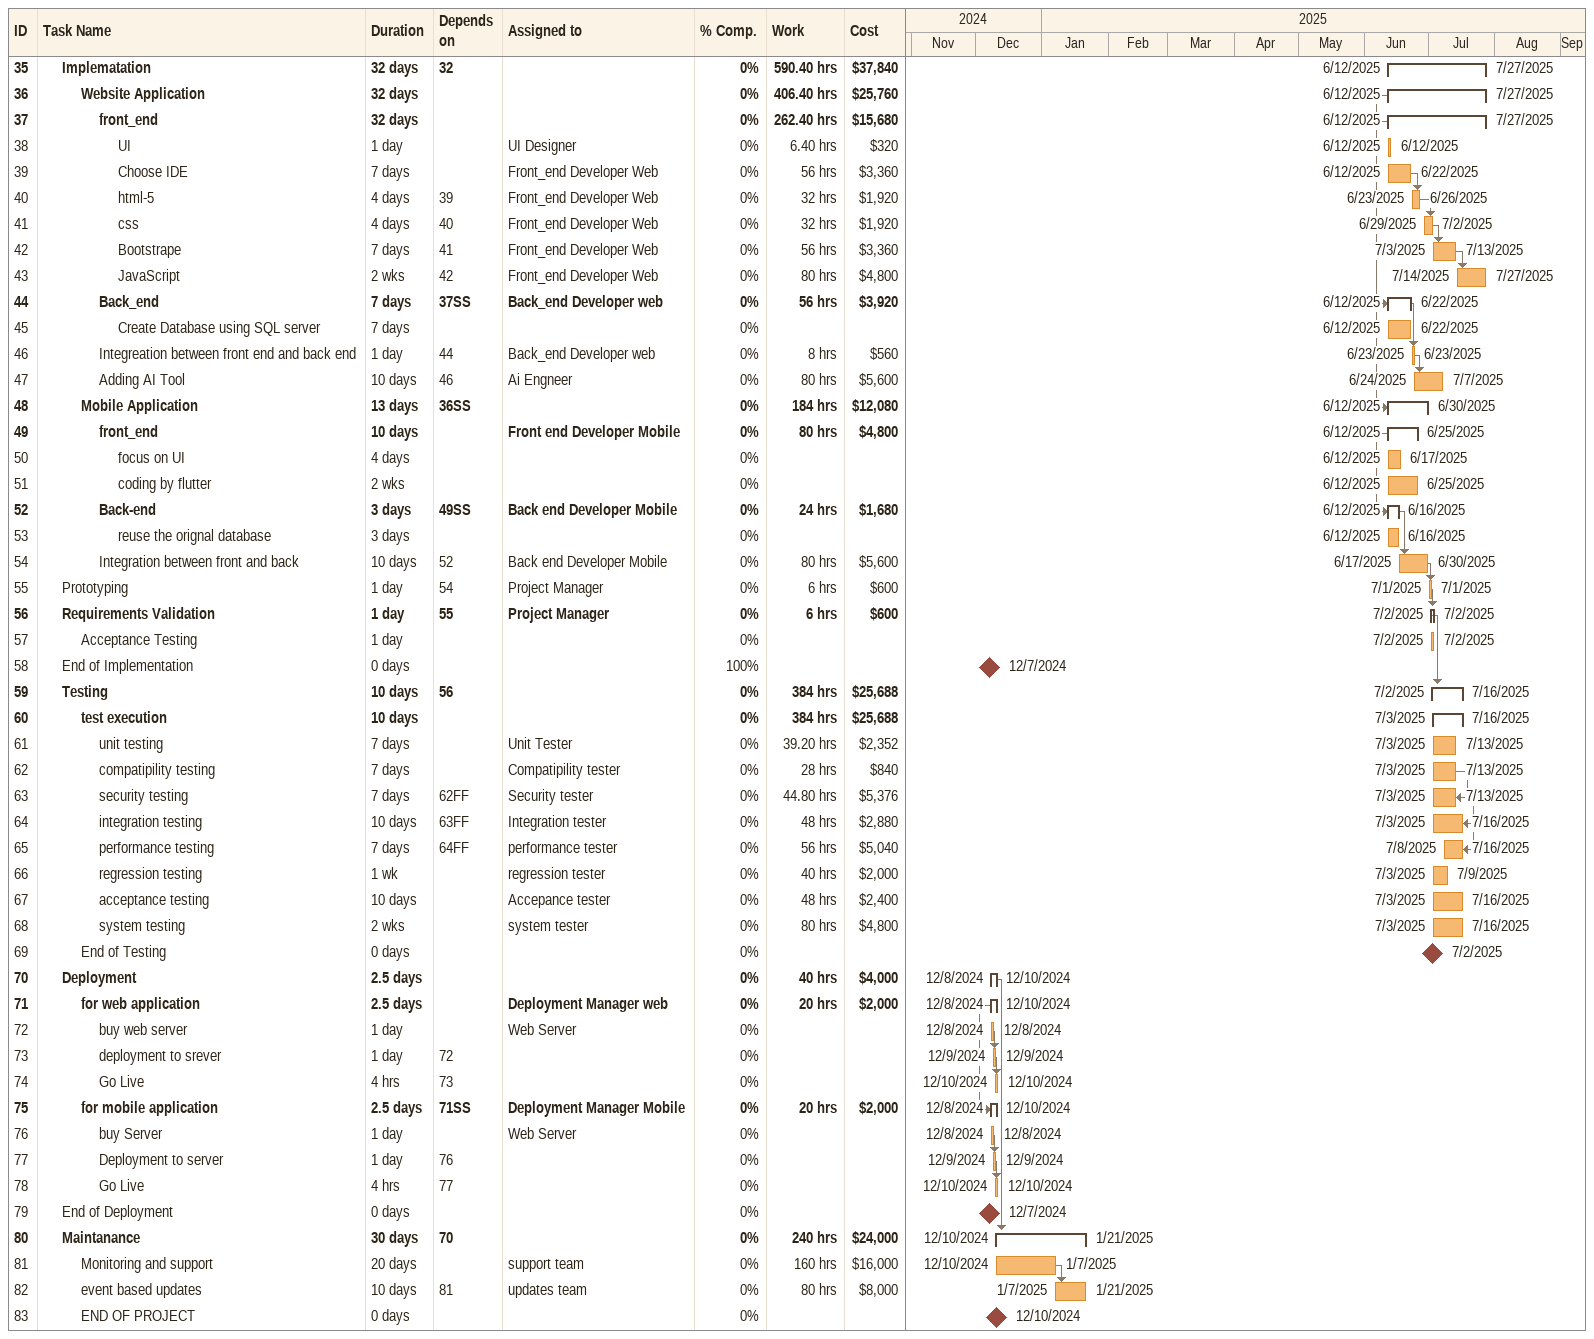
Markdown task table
| ID | Level | Task | Duration | Start | Finish | Predecessors | Resources | % complete | Work (h) | Cost ($) |
|---|---|---|---|---|---|---|---|---|---|---|
| 35 | 2 | **Implematation** | 32d | 2025-06-12 | 2025-07-27 | 32 |  | 0 | 590.40 | 37840 |
| 36 | 3 | **Website Application** | 32d | 2025-06-12 | 2025-07-27 |  |  | 0 | 406.40 | 25760 |
| 37 | 4 | **front_end** | 32d | 2025-06-12 | 2025-07-27 |  |  | 0 | 262.40 | 15680 |
| 38 | 5 | UI | 1d | 2025-06-12 | 2025-06-12 |  | UI Designer | 0 | 6.40 | 320 |
| 39 | 5 | Choose IDE | 7d | 2025-06-12 | 2025-06-22 |  | Front_end Developer Web | 0 | 56 | 3360 |
| 40 | 5 | html-5 | 4d | 2025-06-23 | 2025-06-26 | 39 | Front_end Developer Web | 0 | 32 | 1920 |
| 41 | 5 | css | 4d | 2025-06-29 | 2025-07-02 | 40 | Front_end Developer Web | 0 | 32 | 1920 |
| 42 | 5 | Bootstrape | 7d | 2025-07-03 | 2025-07-13 | 41 | Front_end Developer Web | 0 | 56 | 3360 |
| 43 | 5 | JavaScript | 2w | 2025-07-14 | 2025-07-27 | 42 | Front_end Developer Web | 0 | 80 | 4800 |
| 44 | 4 | **Back_end** | 7d | 2025-06-12 | 2025-06-22 | 37SS | Back_end Developer web | 0 | 56 | 3920 |
| 45 | 5 | Create Database using SQL server | 7d | 2025-06-12 | 2025-06-22 |  |  | 0 |  |  |
| 46 | 4 | Integreation between front end and back end | 1d | 2025-06-23 | 2025-06-23 | 44 | Back_end Developer web | 0 | 8 | 560 |
| 47 | 4 | Adding AI Tool | 10d | 2025-06-24 | 2025-07-07 | 46 | Ai Engneer | 0 | 80 | 5600 |
| 48 | 3 | **Mobile Application** | 13d | 2025-06-12 | 2025-06-30 | 36SS |  | 0 | 184 | 12080 |
| 49 | 4 | **front_end** | 10d | 2025-06-12 | 2025-06-25 |  | Front end Developer Mobile | 0 | 80 | 4800 |
| 50 | 5 | focus on UI | 4d | 2025-06-12 | 2025-06-17 |  |  | 0 |  |  |
| 51 | 5 | coding by flutter | 2w | 2025-06-12 | 2025-06-25 |  |  | 0 |  |  |
| 52 | 4 | **Back-end** | 3d | 2025-06-12 | 2025-06-16 | 49SS | Back end Developer Mobile | 0 | 24 | 1680 |
| 53 | 5 | reuse the orignal database | 3d | 2025-06-12 | 2025-06-16 |  |  | 0 |  |  |
| 54 | 4 | Integration between front and back | 10d | 2025-06-17 | 2025-06-30 | 52 | Back end Developer Mobile | 0 | 80 | 5600 |
| 55 | 2 | Prototyping | 1d | 2025-07-01 | 2025-07-01 | 54 | Project Manager | 0 | 6 | 600 |
| 56 | 2 | **Requirements Validation** | 1d | 2025-07-02 | 2025-07-02 | 55 | Project Manager | 0 | 6 | 600 |
| 57 | 3 | Acceptance Testing | 1d | 2025-07-02 | 2025-07-02 |  |  | 0 |  |  |
| 58 | 2 | End of Implementation | 0d | 2024-12-07 | 2024-12-07 |  |  | 100 |  |  |
| 59 | 2 | **Testing** | 10d | 2025-07-02 | 2025-07-16 | 56 |  | 0 | 384 | 25688 |
| 60 | 3 | **test execution** | 10d | 2025-07-03 | 2025-07-16 |  |  | 0 | 384 | 25688 |
| 61 | 4 | unit testing | 7d | 2025-07-03 | 2025-07-13 |  | Unit Tester | 0 | 39.20 | 2352 |
| 62 | 4 | compatipility testing | 7d | 2025-07-03 | 2025-07-13 |  | Compatipility tester | 0 | 28 | 840 |
| 63 | 4 | security testing | 7d | 2025-07-03 | 2025-07-13 | 62FF | Security tester | 0 | 44.80 | 5376 |
| 64 | 4 | integration testing | 10d | 2025-07-03 | 2025-07-16 | 63FF | Integration tester | 0 | 48 | 2880 |
| 65 | 4 | performance testing | 7d | 2025-07-08 | 2025-07-16 | 64FF | performance tester | 0 | 56 | 5040 |
| 66 | 4 | regression testing | 1w | 2025-07-03 | 2025-07-09 |  | regression tester | 0 | 40 | 2000 |
| 67 | 4 | acceptance testing | 10d | 2025-07-03 | 2025-07-16 |  | Accepance tester | 0 | 48 | 2400 |
| 68 | 4 | system testing | 2w | 2025-07-03 | 2025-07-16 |  | system tester | 0 | 80 | 4800 |
| 69 | 3 | End of Testing | 0d | 2025-07-02 | 2025-07-02 |  |  | 0 |  |  |
| 70 | 2 | **Deployment** | 2.5d | 2024-12-08 | 2024-12-10 |  |  | 0 | 40 | 4000 |
| 71 | 3 | **for web application** | 2.5d | 2024-12-08 | 2024-12-10 |  | Deployment Manager web | 0 | 20 | 2000 |
| 72 | 4 | buy web server | 1d | 2024-12-08 | 2024-12-08 |  | Web Server | 0 |  |  |
| 73 | 4 | deployment to srever | 1d | 2024-12-09 | 2024-12-09 | 72 |  | 0 |  |  |
| 74 | 4 | Go Live | 4h | 2024-12-10 | 2024-12-10 | 73 |  | 0 |  |  |
| 75 | 3 | **for mobile application** | 2.5d | 2024-12-08 | 2024-12-10 | 71SS | Deployment Manager Mobile | 0 | 20 | 2000 |
| 76 | 4 | buy Server | 1d | 2024-12-08 | 2024-12-08 |  | Web Server | 0 |  |  |
| 77 | 4 | Deployment to server | 1d | 2024-12-09 | 2024-12-09 | 76 |  | 0 |  |  |
| 78 | 4 | Go Live | 4h | 2024-12-10 | 2024-12-10 | 77 |  | 0 |  |  |
| 79 | 2 | End of Deployment | 0d | 2024-12-07 | 2024-12-07 |  |  | 0 |  |  |
| 80 | 2 | **Maintanance** | 30d | 2024-12-10 | 2025-01-21 | 70 |  | 0 | 240 | 24000 |
| 81 | 3 | Monitoring and support | 20d | 2024-12-10 | 2025-01-07 |  | support team | 0 | 160 | 16000 |
| 82 | 3 | event based updates | 10d | 2025-01-07 | 2025-01-21 | 81 | updates team | 0 | 80 | 8000 |
| 83 | 3 | END OF PROJECT | 0d | 2024-12-10 | 2024-12-10 |  |  | 0 |  |  |
